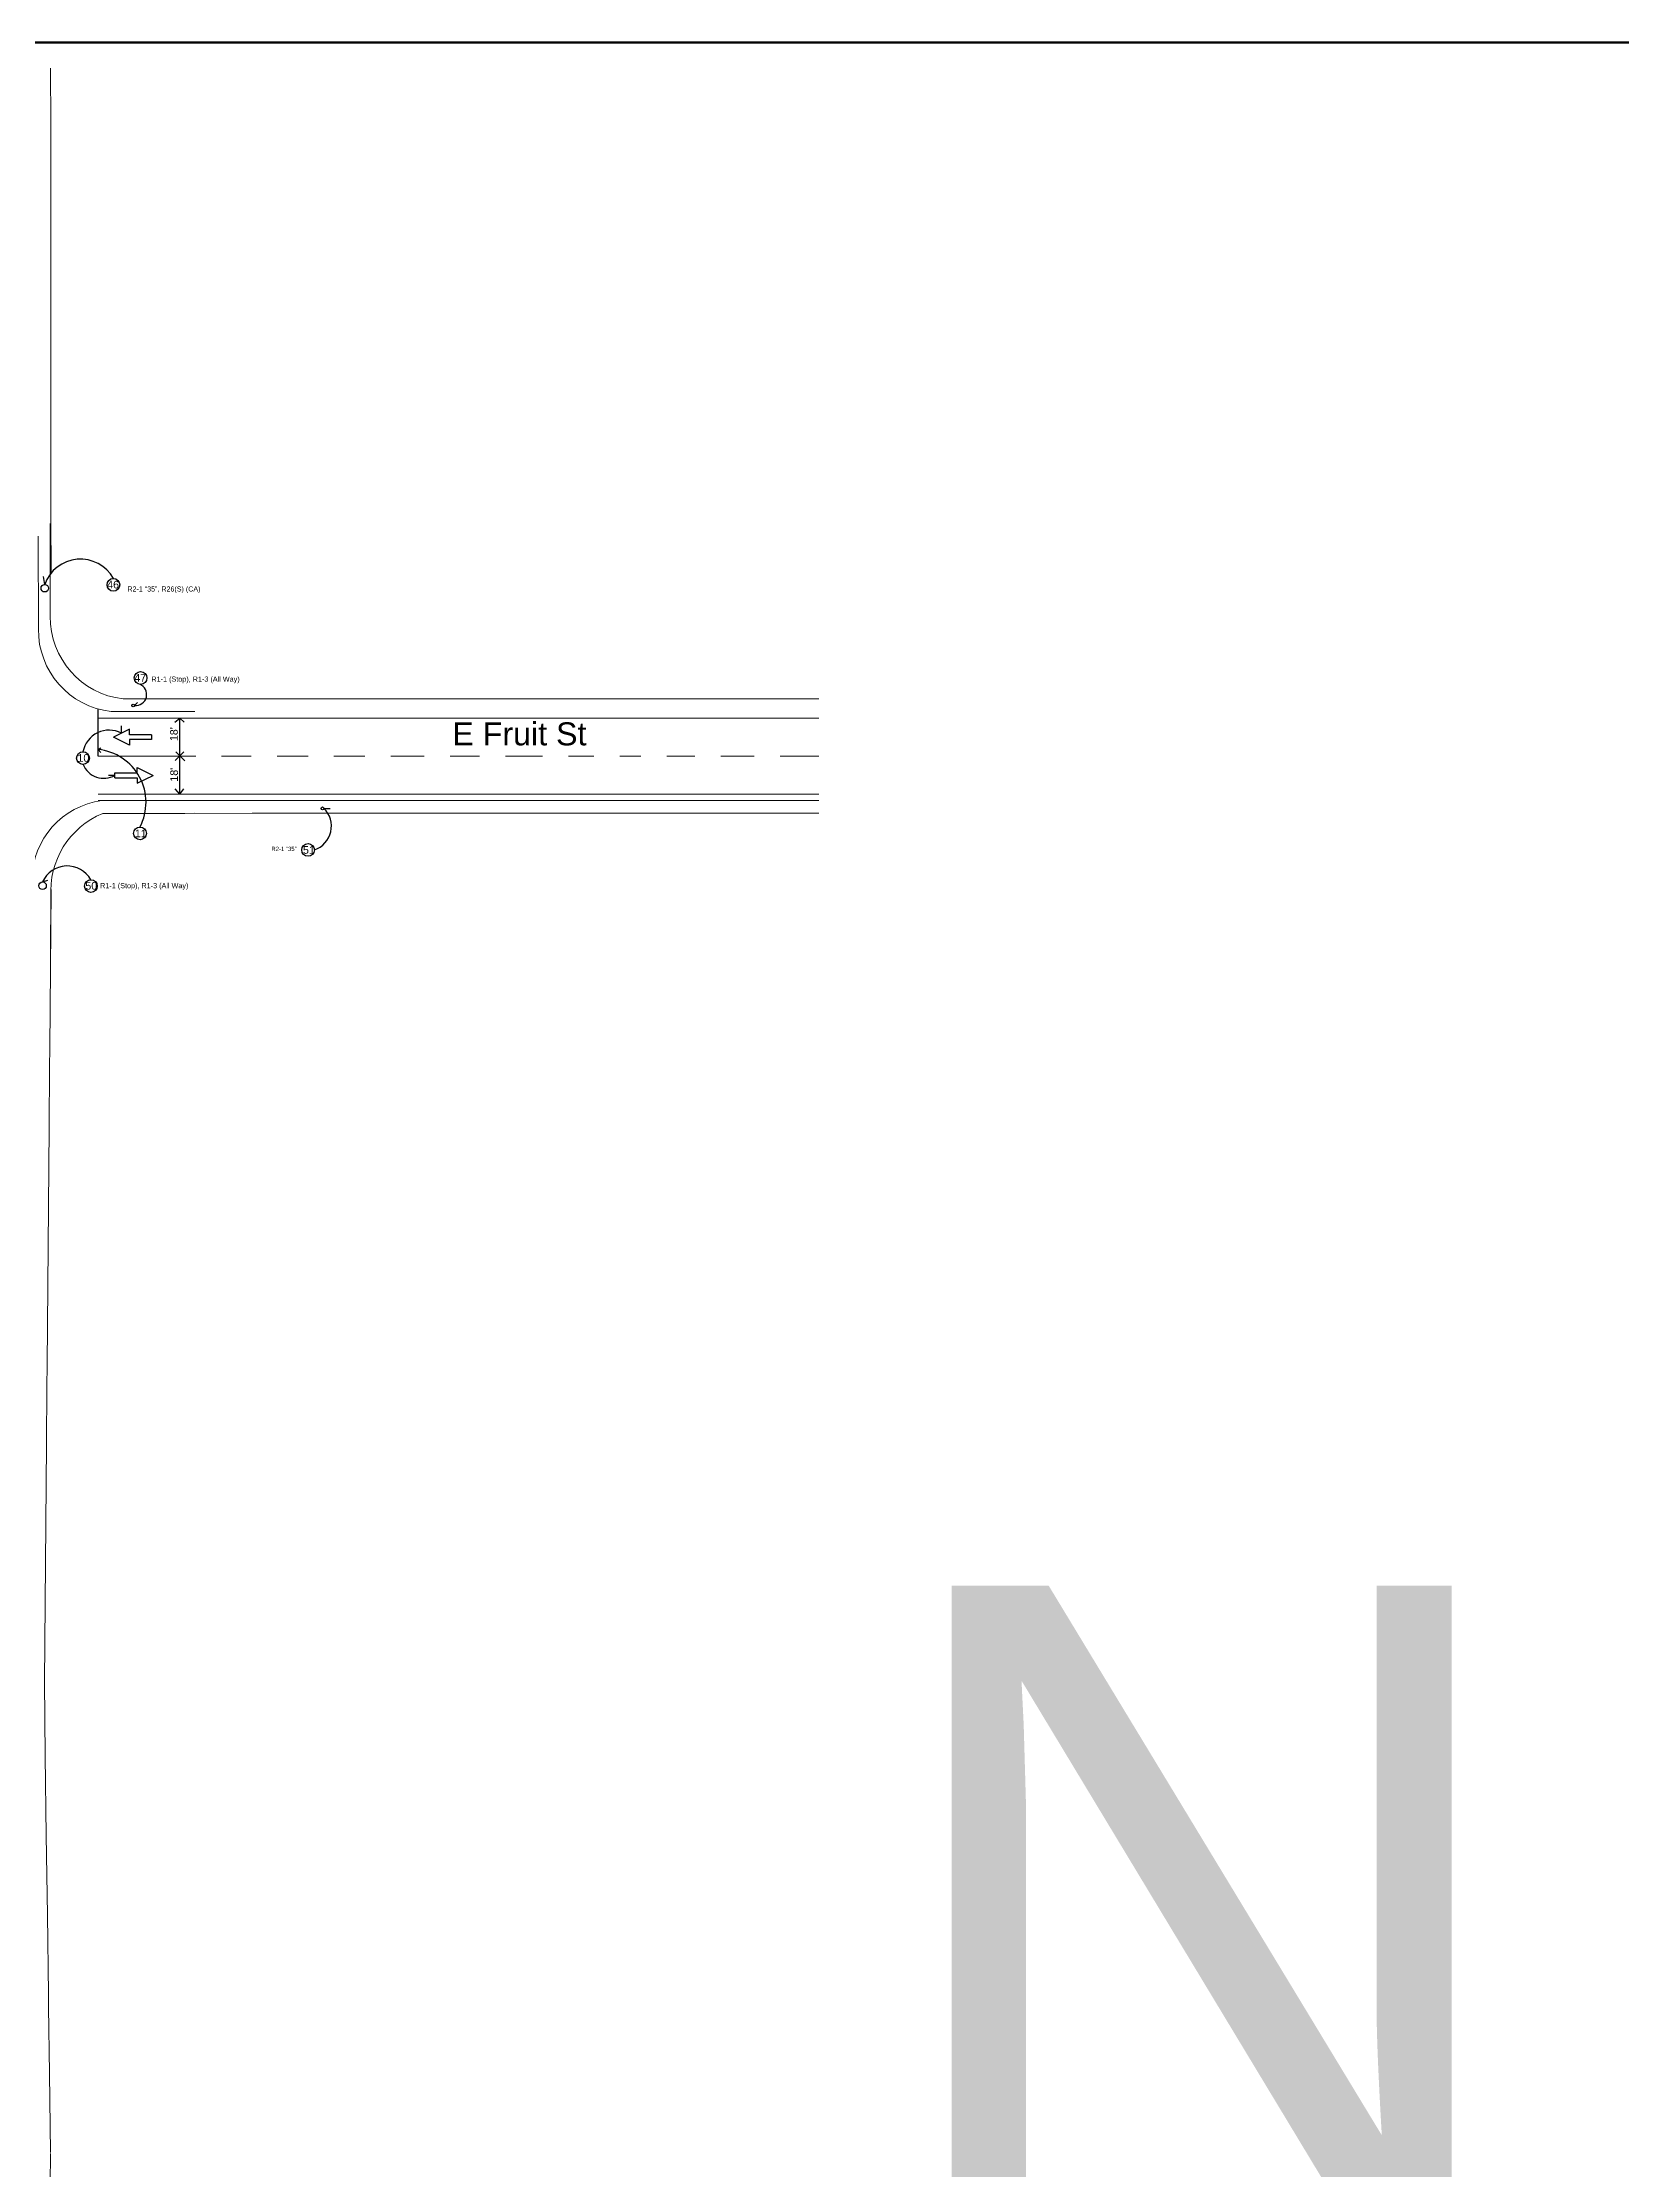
# Paper-space layout 'Layout1' of a CAD drawing. Header units: inches. Extents: x 0 to 35.9, y 0 to 23.6.
# Drawn here: x 19.542 to 22.88, y 19.113 to 23.608 of the extents above; entities that cross this region are included whole.
import ezdxf

# ---------------------------------------------------------------- set-up
doc = ezdxf.new("R2010")
doc.units = ezdxf.units.IN
doc.header["$MEASUREMENT"] = 0
doc.layers.get('0').update_dxf_attribs({"lineweight": 30})
for name, color, linetype in [('BLOCK TEXT', 7, 'Continuous'), ('C-ROAD', 7, 'Continuous'), ('C-SIDEWALK-CURB', 92, 'Continuous'), ('STREET SIGNS', 7, 'Continuous')]:
    doc.layers.add(name, color=color, linetype=linetype)
doc.styles.add('Sheet', font='arial.ttf', dxfattribs={"height": 0.375})
doc.styles.get("Standard").update_dxf_attribs({"font": 'arial.ttf'})

# ---------------------------------------------------------------- blocks, each defined once
blk = doc.blocks.new('TITLEBLOCK ARCHD24X36')
at = {"ltscale": 0.125}
blk.add_lwpolyline([(0.0306, 23.9435), (35.909, 23.9435), (35.909, 9.5136), (0.0306, 9.5136)], close=True, dxfattribs=at)
at = {"layer": 'BLOCK TEXT', "linetype": 'ByBlock', "lineweight": 100}
blk.add_lwpolyline([(0.0306, 2.6905), (0.0306, 23.9435), (35.909, 23.9435), (35.909, 2.6905)], close=True, dxfattribs=at)

psp = doc.layouts.get("Layout1")

# ---------------------------------------------------------------- linework, layer by layer
at = {"color": 7}
for p, q in [((19.7367, 22.2069, 0.9536), (19.7427, 22.2133, 0.9536)), ((19.7091, 22.1484, 0.9536), (19.7091, 22.1641, 2.9982)), ((19.6954, 22.0591, 0.9536), (19.6817, 22.0591, 0.9536)), ((20.1372, 21.9893, 0.9536), (20.1502, 21.9893, 0.9536))]:
    psp.add_line(p, q, dxfattribs=at)
for centre, radius in [((19.734, 22.2069, 0.9536), 0.00274), ((20.1341, 21.9893, 0.9536), 0.0031)]:
    psp.add_circle(centre, radius, dxfattribs=at)
for centre, radius, start, end in [((19.7392, 22.2301, 0.9536), 0.0232, 263.8972, 68.5316), ((19.6831, 22.0985, 2.9982), 0.0563, 62.4898, 169.2107), ((19.6718, 22.1007, 0.9536), 0.0477, 202.7776, 299.5722), ((20.1003, 21.9517, 0.9536), 0.0527, 288.5527, 45.6332)]:
    psp.add_arc(centre, radius, start, end, dxfattribs=at)
at = {"layer": 'C-ROAD', "color": 7, "linetype": 'Continuous', "lineweight": 0, "flags": 128}
for points, elevation in [([(19.8895, 22.2208), (19.7125, 22.2208, -0.383996), (19.5586, 22.3956), (19.5585, 22.5915)], 1.9825), ([(19.8644, 22.194), (19.6874, 22.194, -0.383996), (19.5335, 22.3688), (19.5333, 22.5647)], 0.9486), ([(19.5186, 21.6857), (19.5199, 21.8396, -0.371801), (19.6676, 22.0058), (19.8624, 22.0058)], 0.9486), ([(19.5588, 21.6855), (19.5601, 21.8016, -0.323044), (19.6695, 21.9789), (19.8625, 21.979)], 0.9486)]:
    psp.add_lwpolyline(points, format="xyb", dxfattribs=dict(at, elevation=elevation))
at = {"layer": 'C-SIDEWALK-CURB', "color": 7}
for p, q in [((19.547, 22.4628, 0.9536), (19.5444, 22.4792, 0.9536)), ((19.6598, 22.0999, 1.9759), (19.6598, 22.1995, 1.9759)), ((19.8219, 22.1719, 1.9774), (19.8324, 22.1803, 2.9944)), ((19.8324, 22.1003, 2.9944), (19.8324, 22.1803, 2.9944)), ((19.8324, 22.1803, 2.9944), (19.8415, 22.1719, 1.9774)), ((19.6598, 22.1138, 0.9536), (19.6652, 22.1175, 0.9536)), ((19.6598, 22.1138, 0.9536), (19.6652, 22.1075, 0.9536)), ((19.8324, 22.1003, 2.9944), (19.8226, 22.0906, 4.1069)), ((19.8324, 22.1003, 2.9944), (19.8243, 22.1092, 1.9774)), ((19.8324, 22.1003, 2.9944), (19.8413, 22.1091, 1.9774)), ((19.8324, 22.0194, 2.9944), (19.8324, 22.1003, 2.9944)), ((19.8324, 22.1003, 2.9944), (19.843, 22.0898, 1.287)), ((19.8324, 22.0194, 2.9944), (19.8229, 22.0305, 1.9774)), ((19.8324, 22.0194, 2.9944), (19.8408, 22.0305, 1.9774)), ((19.5423, 21.834, 0.9536), (19.5532, 21.8377, 0.9536))]:
    psp.add_line(p, q, dxfattribs=at)
at = {"layer": 'C-SIDEWALK-CURB', "color": 7, "linetype": 'Continuous', "lineweight": 0}
for p, q in [((19.6598, 22.194, 1.9832), (19.6598, 22.194, 1.9832)), ((19.9209, 22.0999, 1.9803), (19.9833, 22.0999, 1.9814)), ((20.0382, 22.0999, 1.9814), (20.1035, 22.0999, 1.9814)), ((20.4037, 22.0999, 1.9814), (20.466, 22.0999, 1.9814)), ((20.521, 22.0999, 1.9814), (20.5992, 22.0999, 1.9814)), ((20.7628, 22.1, 1.9819), (20.8069, 22.1, 1.9821)), ((20.8618, 22.1, 1.9824), (20.9213, 22.1, 1.9827)), ((21.1019, 22.1, 1.9835), (21.1836, 22.1, 1.9839))]:
    psp.add_line(p, q, dxfattribs=at)
at = {"layer": 'C-SIDEWALK-CURB', "color": 7, "linetype": 'Continuous', "lineweight": 0, "extrusion": (7.69861e-05, -1, 2.48669e-09), "elevation": -22.2193, "flags": 128}
psp.add_lwpolyline([(19.7144, 1.9841), (19.8447, 1.9863), (19.9874, 1.9887), (20.0122, 1.9887), (20.1798, 1.9887), (20.3474, 1.9887), (20.515, 1.9887), (20.6639, 1.9887), (20.6826, 1.9888), (20.8502, 1.9896), (21.0177, 1.9904), (21.1853, 1.9912)], dxfattribs=at)
at = {"layer": 'C-SIDEWALK-CURB', "color": 7, "linetype": 'Continuous', "lineweight": 0, "extrusion": (7.69861e-05, -1, 6.48156e-10), "flags": 128}
for points, elevation in [([(19.6615, 1.9743), (19.6771, 1.9746), (19.8447, 1.9774), (19.9874, 1.9798), (20.0122, 1.9798), (20.1798, 1.9798), (20.3474, 1.9798), (20.515, 1.9798), (20.6639, 1.9798), (20.6826, 1.9799), (20.8502, 1.9807), (21.0177, 1.9815), (21.1853, 1.9823)], -22.1788), ([(19.6615, 1.9788), (19.6771, 1.9791), (19.8447, 1.9819), (19.9874, 1.9843), (20.0122, 1.9843), (20.1798, 1.9843), (20.3474, 1.9843), (20.515, 1.9843), (20.6639, 1.9843), (20.6826, 1.9844), (20.8502, 1.9852), (21.0177, 1.986), (21.1853, 1.9868)], -22.1788), ([(19.6615, 1.9743), (19.6771, 1.9746), (19.8447, 1.9774), (19.9874, 1.9798), (20.0122, 1.9798), (20.1798, 1.9798), (20.3474, 1.9798), (20.515, 1.9798), (20.6639, 1.9798), (20.6826, 1.9799), (20.8502, 1.9807), (21.0177, 1.9815), (21.1853, 1.9823)], -22.0179), ([(19.6615, 1.9788), (19.6771, 1.9791), (19.8447, 1.9819), (19.9874, 1.9843), (20.0122, 1.9843), (20.1798, 1.9843), (20.3474, 1.9843), (20.515, 1.9843), (20.6639, 1.9843), (20.6826, 1.9844), (20.8502, 1.9852), (21.0177, 1.986), (21.1853, 1.9868)], -22.0179), ([(19.6615, 1.9832), (19.6771, 1.9835), (19.8447, 1.9863), (19.9874, 1.9887), (20.0122, 1.9887), (20.1798, 1.9887), (20.3474, 1.9887), (20.515, 1.9887), (20.6639, 1.9887), (20.6826, 1.9888), (20.8502, 1.9896), (21.0177, 1.9904), (21.1853, 1.9912)], -22.0042)]:
    psp.add_lwpolyline(points, dxfattribs=dict(at, elevation=elevation))
at = {"layer": 'C-SIDEWALK-CURB', "color": 7, "linetype": 'Continuous', "lineweight": 0, "extrusion": (-0.016862, 0.000735088, 0.999858), "elevation": 1.6604, "flags": 128}
psp.add_lwpolyline([(-22.9351, 18.7094), (-22.9358, 18.7249), (-22.9431, 18.8924), (-22.9441, 18.9154)], dxfattribs=at)
at = {"layer": 'C-SIDEWALK-CURB', "color": 7, "linetype": 'Continuous', "lineweight": 0, "elevation": 1.9814, "flags": 128}
for points in [[(20.1584, 22.0999), (20.1781, 22.0999), (20.2234, 22.0999)], [(20.2783, 22.0999), (20.3457, 22.0999), (20.3487, 22.0999)]]:
    psp.add_lwpolyline(points, dxfattribs=at)
at = {"layer": 'C-SIDEWALK-CURB', "color": 7, "linetype": 'Continuous', "lineweight": 0, "extrusion": (-7.69862e-05, 1, 4.11254e-08), "elevation": 22.0984, "flags": 128}
psp.add_lwpolyline([(-20.6558, 1.9814), (-20.6639, 1.9814), (-20.6826, 1.9815), (-20.7096, 1.9816)], dxfattribs=at)
at = {"layer": 'C-SIDEWALK-CURB', "color": 7, "linetype": 'Continuous', "lineweight": 0, "extrusion": (-0.004841, -3.72717e-07, 0.999988), "elevation": 1.8813, "flags": 128}
psp.add_lwpolyline([(20.9856, 22.1), (21.0254, 22.1), (21.0563, 22.1)], dxfattribs=at)
at = {"layer": 'C-SIDEWALK-CURB', "color": 7, "linetype": 'Continuous', "lineweight": 0, "extrusion": (7.69861e-05, -1, 1.86922e-09), "elevation": -21.9774, "flags": 128}
psp.add_lwpolyline([(19.6711, 1.9834), (19.6771, 1.9835), (19.8447, 1.9863), (19.9874, 1.9887), (20.0122, 1.9887), (20.1798, 1.9887), (20.3474, 1.9887), (20.515, 1.9887), (20.6639, 1.9887), (20.6826, 1.9888), (20.8502, 1.9896), (21.0177, 1.9904), (21.1853, 1.9912)], dxfattribs=at)
at = {"layer": 'C-SIDEWALK-CURB', "color": 7, "linetype": 'Continuous', "lineweight": 0, "extrusion": (-0.999965, 0.008415, 2.16065e-10), "elevation": -19.376, "flags": 128}
psp.add_lwpolyline([(-20.3056, 1.9608), (-20.4732, 1.9617), (-20.6408, 1.9626), (-20.8084, 1.9635), (-20.931, 1.9642), (-20.976, 1.9647), (-21.1436, 1.9666), (-21.3111, 1.9685), (-21.4787, 1.9704), (-21.6072, 1.9718), (-21.6463, 1.9723), (-21.8139, 1.9745), (-21.9815, 1.9767)], dxfattribs=at)
at = {"layer": 'C-SIDEWALK-CURB', "color": 7, "linetype": 'Continuous', "lineweight": 0, "extrusion": (0.999919, 0.0127, 5.88458e-11), "elevation": 19.8004, "flags": 128}
psp.add_lwpolyline([(18.8981, 1.9449), (19.0657, 1.9435), (19.2063, 1.9422), (19.2333, 1.9425), (19.4008, 1.9439), (19.5684, 1.9454), (19.736, 1.9468), (19.8946, 1.9482)], dxfattribs=at)
at = {"layer": 'C-SIDEWALK-CURB', "color": 7, "linetype": 'Continuous', "lineweight": 0}
for points in [[(19.5602, 22.4878, 0.9514), (19.5601, 22.6027, 0.9514), (19.56, 22.7703, 0.9514), (19.5599, 22.9379, 0.9514), (19.5597, 23.1054, 0.9514), (19.5596, 23.273, 0.9514), (19.5596, 23.3128, 1.982), (19.5595, 23.4406, 1.9831), (19.5594, 23.5488, 1.984), (19.5588, 23.5538, 1.9841)], [(19.569, 18.3521, 1.9294), (19.5667, 18.5197, 1.9334), (19.566, 18.5751, 1.9347), (19.5644, 18.6872, 1.9357), (19.5621, 18.8548, 1.9374), (19.5611, 18.9321, 1.9381), (19.5599, 19.0224, 1.9388), (19.5587, 19.1047, 1.9394), (19.5588, 19.123, 1.9395), (19.5588, 19.1463, 1.9342)]]:
    psp.add_polyline3d(points, dxfattribs=at)
at = {"layer": 'C-SIDEWALK-CURB', "color": 7}
for centre, radius in [((19.547, 22.4548, 0.9536), 0.00796), ((19.6921, 22.4619, 0.9536), 0.0134), ((19.7495, 22.265, 0.9536), 0.0134), ((19.6278, 22.0956, 0.9536), 0.0134), ((19.7483, 21.9366, 0.9536), 0.0134), ((20.1037, 21.9017, 0.9536), 0.0134), ((19.5423, 21.826, 0.9536), 0.00793), ((19.6445, 21.8253, 0.9536), 0.0134)]:
    psp.add_circle(centre, radius, dxfattribs=at)
for centre, radius, start, end in [((19.6224, 22.4364, 0.9536), 0.0799, 29.0908, 160.723), ((19.6486, 22.002, 0.9536), 0.1124, 332.4623, 84.2935), ((19.5946, 21.8104, 0.9536), 0.0573, 29.5361, 155.7453)]:
    psp.add_arc(centre, radius, start, end, dxfattribs=at)
at = {"layer": 'STREET SIGNS', "color": 7}
for p, q in [((19.7259, 22.1568, 0.9536), (19.6924, 22.14, 0.9536)), ((19.7259, 22.1232, 0.9536), (19.6924, 22.14, 0.9536)), ((19.7259, 22.145, 0.9536), (19.7259, 22.1568, 0.9536)), ((19.7728, 22.145, 0.9536), (19.7259, 22.145, 0.9536)), ((19.7259, 22.135, 0.9536), (19.7259, 22.1232, 0.9536)), ((19.7728, 22.135, 0.9536), (19.7259, 22.135, 0.9536)), ((19.7728, 22.145, 0.9536), (19.7728, 22.135, 0.9536)), ((19.7423, 22.0642, 0.9536), (19.7423, 22.0759, 0.9536)), ((19.7423, 22.0759, 0.9536), (19.7758, 22.0591, 0.9536)), ((19.6954, 22.0541, 0.9536), (19.6954, 22.0642, 0.9536)), ((19.6954, 22.0642, 0.9536), (19.7423, 22.0642, 0.9536)), ((19.6954, 22.0541, 0.9536), (19.7423, 22.0541, 0.9536)), ((19.7423, 22.0424, 0.9536), (19.7758, 22.0591, 0.9536)), ((19.7423, 22.0541, 0.9536), (19.7423, 22.0424, 0.9536))]:
    psp.add_line(p, q, dxfattribs=at)

# ---------------------------------------------------------------- block references
psp.add_blockref('TITLEBLOCK ARCHD24X36', (-0.0114, -0.3354))

# ---------------------------------------------------------------- texts
at = {"color": 7, "linetype": 'Continuous', "attachment_point": 1}
for s, insert, char_height, width in [('R2-1 “35”, R26(S) (CA)', (19.7216, 22.4585, 0.9536), 0.010764, 0.169845), ('R1-1 (Stop), R1-3 (All Way)', (19.7724, 22.2681, 0.9536), 0.010931, 0.203673), ('R2-1 “35”\\P', (20.026, 21.9084, 0.9536), 0.00904, 0.054523), ('R1-1 (Stop), R1-3 (All Way)', (19.664, 21.8316, 0.9536), 0.010931, 0.203673)]:
    psp.add_mtext(s, dxfattribs=dict(at, insert=insert, char_height=char_height, width=width))
at = {"ltscale": 0.125, "insert": (21.3086, 20.3467), "char_height": 1.3552, "attachment_point": 1, "style": 'Sheet'}
psp.add_mtext_dynamic_manual_height_columns('N', width=3.853347, gutter_width=6.7759, heights=[0], dxfattribs=at)
at = {"layer": 'C-SIDEWALK-CURB', "color": 7, "linetype": 'Continuous', "attachment_point": 1}
for s, insert, char_height, width in [('46', (19.6789, 22.4704, 0.9536), 0.01613, 2.33897), ('47', (19.7362, 22.2735, 0.9536), 0.01613, 2.33897), ('E Fruit St', (20.4085, 22.1713, 0.9536), 0.04871, 7.061751), ('10', (19.6161, 22.1041, 0.9536), 0.01613, 2.33897), ('11', (19.7374, 21.9445, 0.9536), 0.01613, 2.33897), ('51', (20.0928, 21.9096, 0.9536), 0.01613, 2.33897), ('50', (19.6328, 21.8338, 0.9536), 0.01613, 2.33897)]:
    psp.add_mtext(s, dxfattribs=dict(at, insert=insert, char_height=char_height, width=width))
at = {"layer": 'C-SIDEWALK-CURB', "color": 7, "linetype": 'Continuous', "char_height": 0.01613, "width": 2.33897, "attachment_point": 1, "rotation": 90}
for insert in [(19.812, 22.1316, 0.9536), (19.8123, 22.0459, 0.9536)]:
    psp.add_mtext("18'", dxfattribs=dict(at, insert=insert))

doc.saveas('drawing.dxf')
